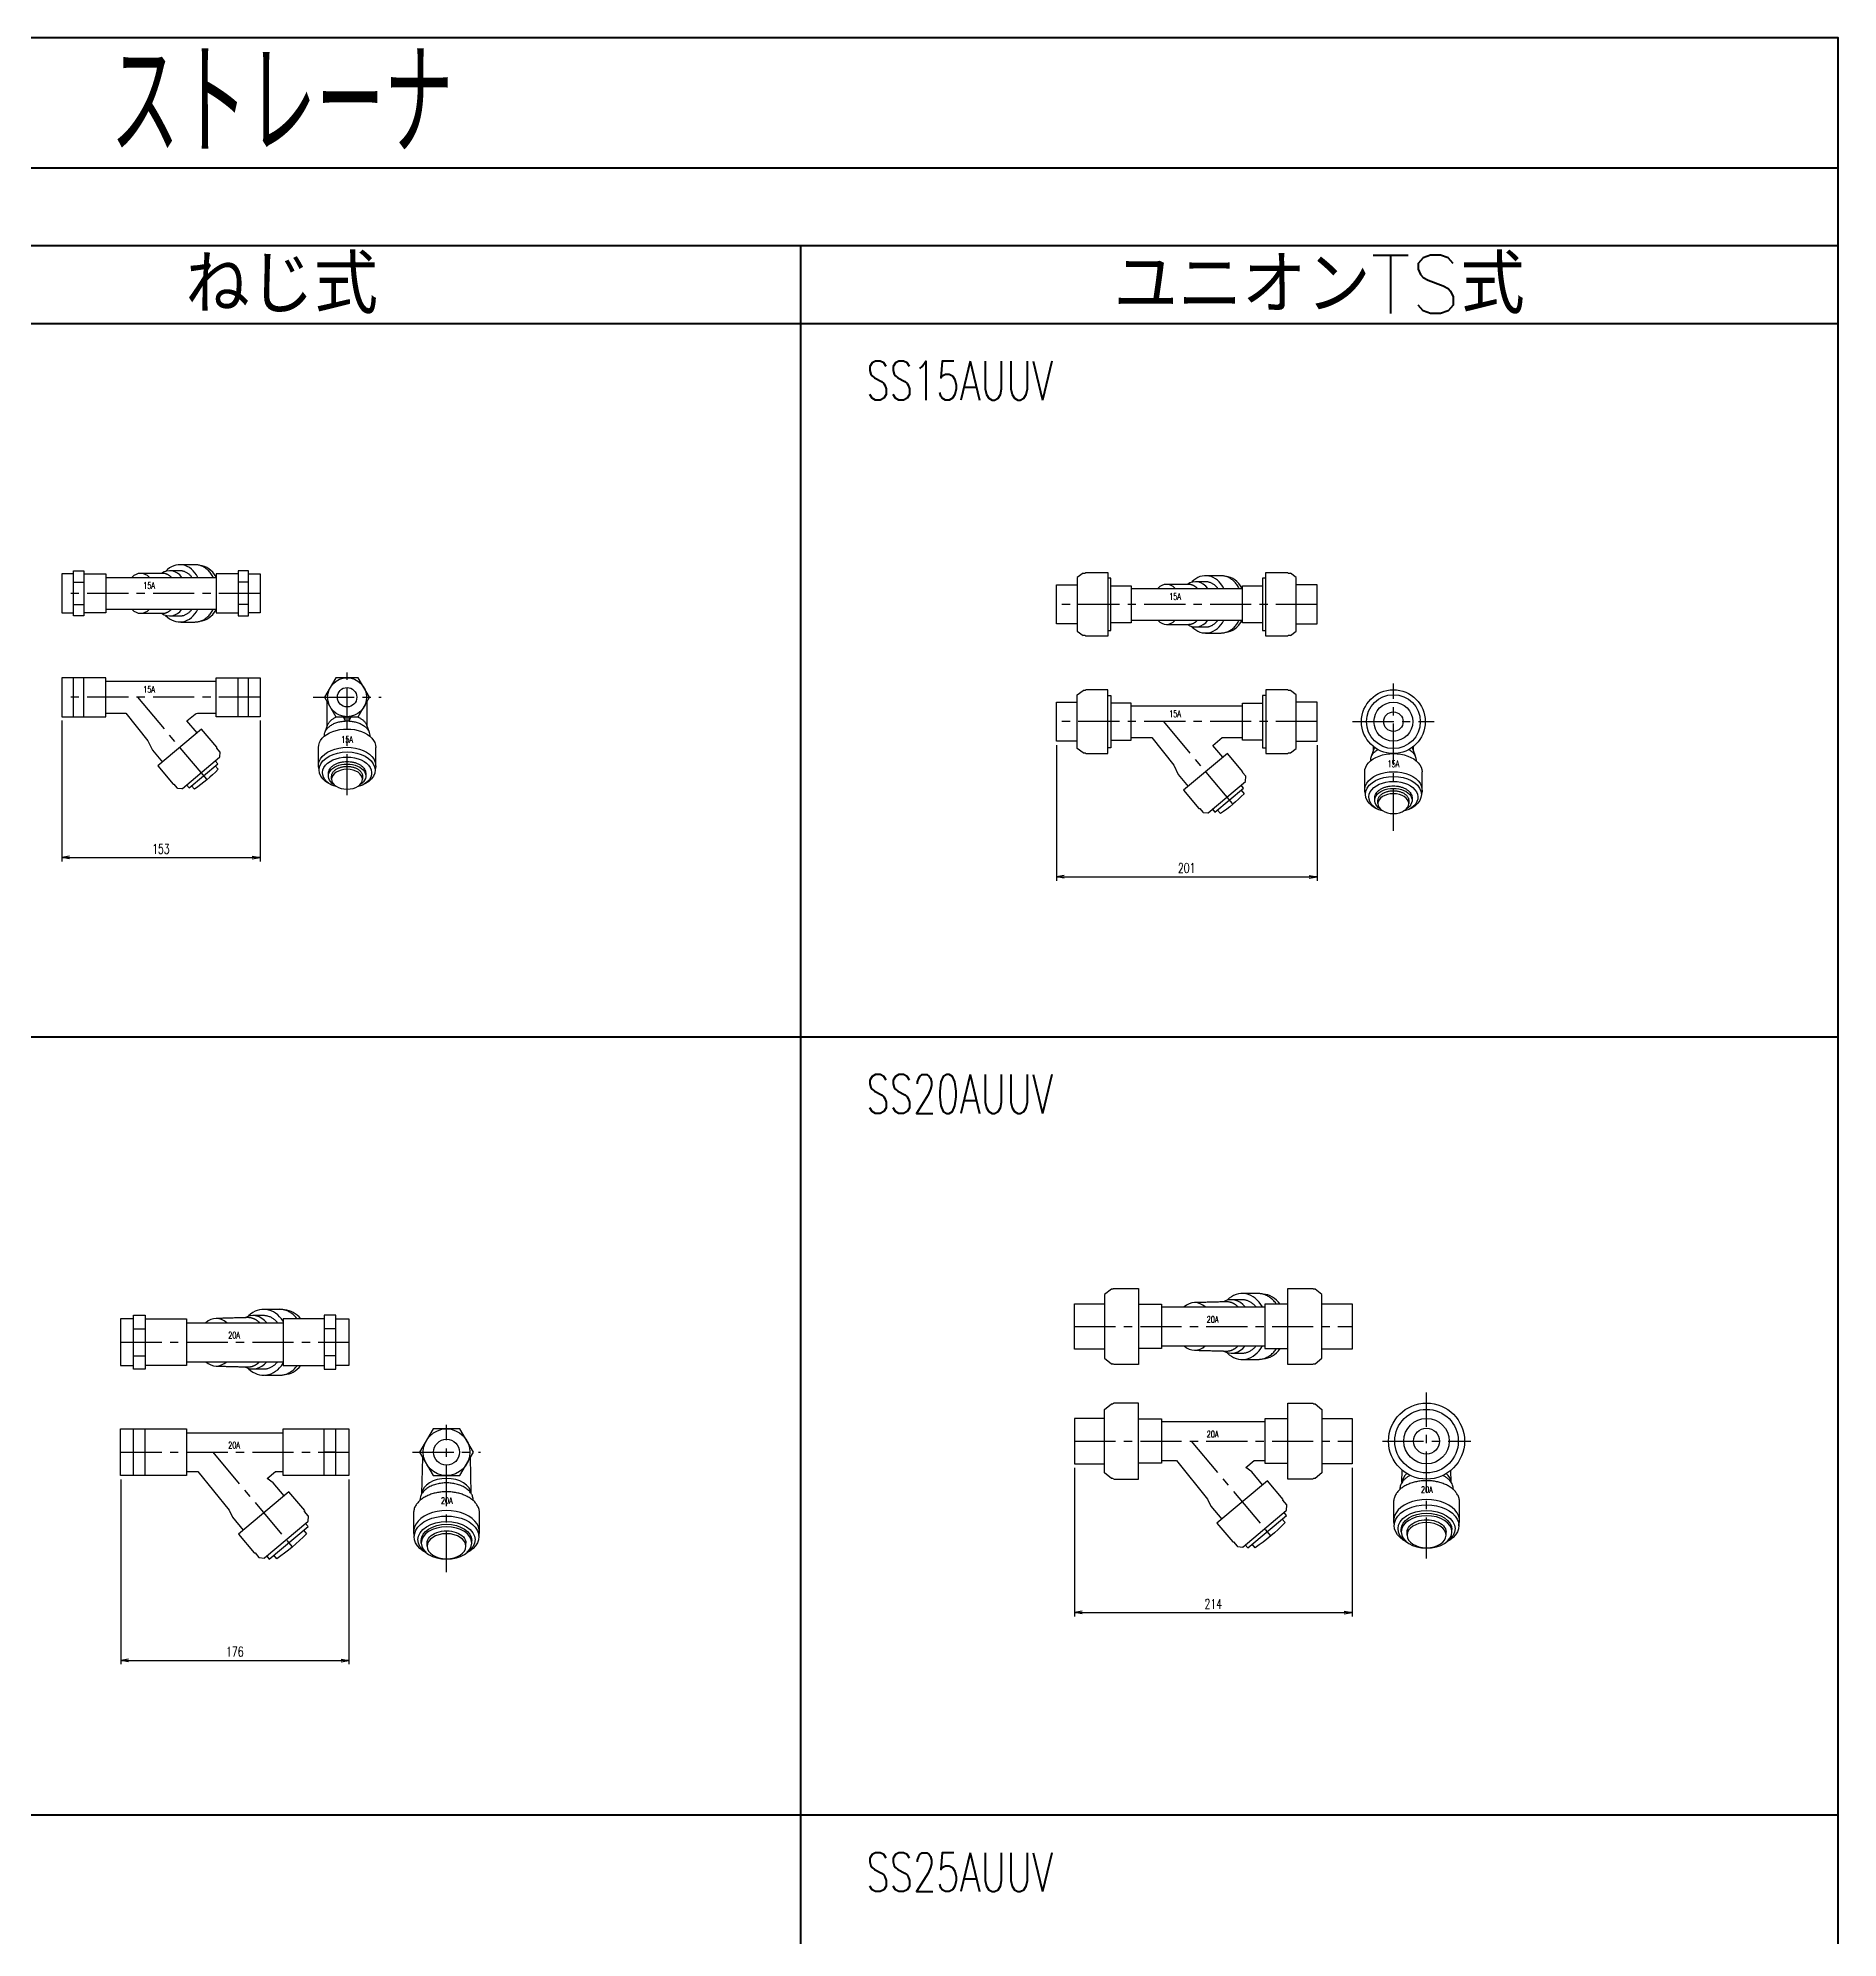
# Model space of a CAD drawing. Header units: millimetres. Extents: x 1711 to 90196, y -23291 to 8516.
# Drawn here: x 15413 to 16801, y -13098 to -11634 of the extents above; entities that cross this region are included whole.
import ezdxf

# ---------------------------------------------------------------- set-up
doc = ezdxf.new("R2010")
doc.units = ezdxf.units.MM
doc.header["$PDMODE"] = 35
doc.linetypes.add('CENTER', pattern=[50.8, 31.75, -6.35, 6.35, -6.35])
for name, color, linetype in [('CEN', 2, 'CENTER'), ('寸法', 2, 'Continuous'), ('配管-CVP', 4, 'Continuous')]:
    doc.layers.add(name, color=color, linetype=linetype)
doc.layers.add('line', color=153, linetype='Continuous', lineweight=50)
doc.styles.add('kpk', font='romans.shx', dxfattribs={"width": 0.7, "bigfont": 'extfont2.shx'})
doc.styles.get("Standard").update_dxf_attribs({"font": 'romans.shx', "bigfont": 'extfont.shx'})
doc.dimstyles.new('KPK-3', dxfattribs={"dimscale": 3, "dimtxt": 2.5, "dimasz": 2, "dimexe": 1, "dimexo": 1, "dimgap": 1, "dimtad": 3, "dimdec": 1, "dimdsep": 46, "dimtxsty": 'kpk', "dimblk": 'OPEN', "dimcen": 2.5, "dimclrd": 2, "dimclre": 2, "dimclrt": 4, "dimadec": 1, "dimazin": 2, "dimtfac": 1, "dimtdec": 1, "dimtmove": 0, "dimatfit": 2, "dimldrblk": 'OPEN', "dimfxl": 0, "dimlwd": -1, "dimlwe": -1, "dimarcsym": 0})

# ---------------------------------------------------------------- blocks, each defined once
blk = doc.blocks.new('_Open')
at = {"color": 0, "linetype": 'ByBlock', "lineweight": -2}
for p, q in [((-1, 0.17), (0, 0)), ((-1, -0.17), (0, 0)), ((0, 0), (-1, 0))]:
    blk.add_line(p, q, dxfattribs=at)
blk = doc.blocks.new('*D3046')
at = {"layer": 'Defpoints', "color": 0, "transparency": 16777216}
for p in [(16212.5, -12732.9), (16426.5, -12732.9), (16426.5, -12847.6)]:
    blk.add_point(p, dxfattribs=at)
at = {"layer": '寸法', "color": 2, "transparency": 16777216}
for p, q in [((16212.5, -12735.9), (16212.5, -12850.6)), ((16426.5, -12735.9), (16426.5, -12850.6)), ((16218.5, -12847.6), (16420.5, -12847.6))]:
    blk.add_line(p, q, dxfattribs=at)
at = {"layer": '寸法', "color": 2, "transparency": 16777216, "xscale": 6, "yscale": 6, "zscale": 6, "rotation": 180}
blk.add_blockref('_Open', (16212.5, -12847.6), dxfattribs=at)
at = {"layer": '寸法', "color": 2, "transparency": 16777216, "xscale": 6, "yscale": 6, "zscale": 6}
blk.add_blockref('_Open', (16426.5, -12847.6), dxfattribs=at)
at = {"layer": '寸法', "color": 4, "transparency": 16777216, "insert": (16319.5, -12840.9), "char_height": 7.5, "attachment_point": 5, "style": 'kpk', "bg_fill": 3, "box_fill_scale": 1.1, "bg_fill_color": 256, "bg_fill_true_color": 13158600, "bg_fill_transparency": 0}
blk.add_mtext('214', dxfattribs=at)
blk = doc.blocks.new('*D3047')
at = {"layer": 'Defpoints', "color": 0, "transparency": 16777216}
for p in [(16198.5, -12175.7), (16399.5, -12175.7), (16399.5, -12280.3)]:
    blk.add_point(p, dxfattribs=at)
at = {"layer": '寸法', "color": 2, "transparency": 16777216}
for p, q in [((16198.5, -12178.7), (16198.5, -12283.3)), ((16399.5, -12178.7), (16399.5, -12283.3)), ((16204.5, -12280.3), (16393.5, -12280.3))]:
    blk.add_line(p, q, dxfattribs=at)
at = {"layer": '寸法', "color": 2, "transparency": 16777216, "xscale": 6, "yscale": 6, "zscale": 6, "rotation": 180}
blk.add_blockref('_Open', (16198.5, -12280.3), dxfattribs=at)
at = {"layer": '寸法', "color": 2, "transparency": 16777216, "xscale": 6, "yscale": 6, "zscale": 6}
blk.add_blockref('_Open', (16399.5, -12280.3), dxfattribs=at)
at = {"layer": '寸法', "color": 4, "transparency": 16777216, "insert": (16299, -12273.5), "char_height": 7.5, "attachment_point": 5, "style": 'kpk', "bg_fill": 3, "box_fill_scale": 1.1, "bg_fill_color": 256, "bg_fill_true_color": 13158600, "bg_fill_transparency": 0}
blk.add_mtext('201', dxfattribs=at)
blk = doc.blocks.new('*D2988')
at = {"layer": 'Defpoints', "color": 0, "transparency": 16777216}
for p in [(15431.5, -12156.9), (15584.5, -12156.9), (15584.5, -12265.5)]:
    blk.add_point(p, dxfattribs=at)
at = {"layer": '寸法', "color": 2, "transparency": 16777216}
for p, q in [((15431.5, -12159.9), (15431.5, -12268.5)), ((15584.5, -12159.9), (15584.5, -12268.5)), ((15437.5, -12265.5), (15578.5, -12265.5))]:
    blk.add_line(p, q, dxfattribs=at)
at = {"layer": '寸法', "color": 2, "transparency": 16777216, "xscale": 6, "yscale": 6, "zscale": 6, "rotation": 180}
blk.add_blockref('_Open', (15431.5, -12265.5), dxfattribs=at)
at = {"layer": '寸法', "color": 2, "transparency": 16777216, "xscale": 6, "yscale": 6, "zscale": 6}
blk.add_blockref('_Open', (15584.5, -12265.5), dxfattribs=at)
at = {"layer": '寸法', "color": 4, "transparency": 16777216, "insert": (15508, -12258.8), "char_height": 7.5, "attachment_point": 5, "style": 'kpk', "bg_fill": 3, "box_fill_scale": 1.1, "bg_fill_color": 256, "bg_fill_true_color": 13158600, "bg_fill_transparency": 0}
blk.add_mtext('153', dxfattribs=at)
blk = doc.blocks.new('*D2989')
at = {"layer": 'Defpoints', "color": 0, "transparency": 16777216}
for p in [(15477, -12741.9), (15653, -12741.9), (15653, -12884.4)]:
    blk.add_point(p, dxfattribs=at)
at = {"layer": '寸法', "color": 2, "transparency": 16777216}
for p, q in [((15477, -12744.9), (15477, -12887.4)), ((15653, -12744.9), (15653, -12887.4)), ((15483, -12884.4), (15647, -12884.4))]:
    blk.add_line(p, q, dxfattribs=at)
at = {"layer": '寸法', "color": 2, "transparency": 16777216, "xscale": 6, "yscale": 6, "zscale": 6, "rotation": 180}
blk.add_blockref('_Open', (15477, -12884.4), dxfattribs=at)
at = {"layer": '寸法', "color": 2, "transparency": 16777216, "xscale": 6, "yscale": 6, "zscale": 6}
blk.add_blockref('_Open', (15653, -12884.4), dxfattribs=at)
at = {"layer": '寸法', "color": 4, "transparency": 16777216, "insert": (15565, -12877.7), "char_height": 7.5, "attachment_point": 5, "style": 'kpk', "bg_fill": 3, "box_fill_scale": 1.1, "bg_fill_color": 256, "bg_fill_true_color": 13158600, "bg_fill_transparency": 0}
blk.add_mtext('176', dxfattribs=at)
blk = doc.blocks.new('A$Cc6877018')
at = {"layer": 'line'}
for p, q in [((60, -100), (3260, -100)), ((60, -160), (3260, -160)), ((2460, -160), (2460, -7020)), ((0, -220), (3260, -220)), ((0, -770), (3260, -770)), ((0, -1370), (3260, -1370))]:
    blk.add_line(p, q, dxfattribs=at)
blk.add_lwpolyline([(60, -220), (0, 0), (0, -7020), (3260, -7020), (3260, 0), (0, 0)], dxfattribs=at)
for s, insert, char_height, attachment_point in [('{\\W0.6;ストレーナ}', (2060, -50), 80, 5), ('ねじ式', (2060, -190), 45, 5), ('ユニオンTS式', (2860, -190), 45, 5), ('{\\W0.7;SS15AUUV}', (2510.7, -264.1), 30, 4), ('{\\W0.7;SS20AUUV}', (2510.7, -814.1), 30, 4), ('{\\W0.7;SS25AUUV}', (2510.7, -1414.1), 30, 4)]:
    blk.add_mtext(s, dxfattribs=dict(at, insert=insert, char_height=char_height, attachment_point=attachment_point))

msp = doc.modelspace()

# ---------------------------------------------------------------- linework, layer by layer
at = {"layer": 'CEN'}
for p, q in [((15584.51, -12061.7714), (15431.51, -12061.7714)), ((16399.5478, -12070.2691), (16198.5478, -12070.2691)), ((15651.5867, -12217.4524), (15651.5867, -12122.8216)), ((15584.51, -12141.8791), (15431.51, -12141.8791)), ((15490.01, -12141.8791), (15543.4459, -12205.5615)), ((15625.3847, -12141.8791), (15677.7887, -12141.8791)), ((16458.379, -12244.7499), (16458.379, -12131.1928)), ((16399.5478, -12160.6838), (16198.5478, -12160.6838)), ((16281.0478, -12160.6838), (16334.4836, -12224.3662)), ((16426.9366, -12160.6838), (16489.8214, -12160.6838)), ((15476.9571, -12639.1802), (15652.9571, -12639.1802)), ((16212.4638, -12626.9677), (16426.4638, -12626.9677)), ((16483.952, -12805.8987), (16483.952, -12677.9734)), ((15728.2561, -12816.2929), (15728.2561, -12702.7359)), ((15476.9571, -12723.913), (15652.9571, -12723.913)), ((15547.9571, -12723.913), (15609.3109, -12797.0316)), ((15702.0541, -12723.913), (15754.4581, -12723.913)), ((16212.4638, -12715.3794), (16426.4638, -12715.3794)), ((16302.4638, -12715.3794), (16363.8176, -12788.4981)), ((16449.8894, -12715.3794), (16518.0147, -12715.3794))]:
    msp.add_line(p, q, dxfattribs=at)
at = {"layer": '配管-CVP', "color": 0, "linetype": 'ByBlock'}
for p, q in [((15440.51, -12053.1112), (15448.51, -12053.1112)), ((15465.51, -12049.4714), (15550.51, -12049.4714)), ((15575.51, -12053.1112), (15567.51, -12053.1112)), ((16256.1478, -12057.9691), (16341.9478, -12057.9691)), ((15440.51, -12070.4317), (15448.51, -12070.4317)), ((15465.51, -12074.0714), (15550.51, -12074.0714)), ((15575.51, -12070.4317), (15567.51, -12070.4317)), ((16256.1478, -12082.5691), (16341.9478, -12082.5691)), ((15440.51, -12156.8791), (15440.51, -12126.8791)), ((15448.51, -12156.8791), (15448.51, -12126.8791)), ((15567.51, -12156.8791), (15567.51, -12126.8791)), ((15575.51, -12156.8791), (15575.51, -12126.8791)), ((15465.51, -12129.5791), (15550.51, -12129.5791)), ((15575.51, -12141.8791), (15567.51, -12141.8791)), ((15636.1867, -12164.4098), (15636.1867, -12145.2055)), ((15650.0867, -12160.1792), (15650.0867, -12156.8791)), ((15653.0867, -12160.1792), (15654.7222, -12156.8791)), ((15666.9867, -12164.4098), (15666.9867, -12145.2055)), ((16256.1478, -12148.3838), (16341.9478, -12148.3838)), ((15629.4867, -12194.6824), (15629.4867, -12180.5884)), ((15673.6867, -12194.6824), (15673.6867, -12180.5884)), ((16442.979, -12183.2145), (16442.979, -12179.8671)), ((16473.779, -12183.2145), (16473.779, -12179.8671)), ((16436.279, -12213.4871), (16436.279, -12199.4894)), ((16480.479, -12213.4871), (16480.479, -12199.4894)), ((16242.433, -12597.8412), (16242.1347, -12598.1921)), ((16279.5638, -12611.9677), (16359.3638, -12611.9677)), ((16396.4946, -12597.8412), (16396.7929, -12598.1921)), ((15527.6571, -12624.1802), (15602.2571, -12624.1802)), ((15486.9571, -12628.7879), (15495.9571, -12628.7879)), ((15642.9571, -12628.7879), (15633.9571, -12628.7879)), ((15486.9571, -12649.5725), (15495.9571, -12649.5725)), ((15527.6571, -12654.1802), (15602.2571, -12654.1802)), ((15642.9571, -12649.5725), (15633.9571, -12649.5725)), ((16242.433, -12656.0942), (16242.1347, -12655.7433)), ((16279.5638, -12641.9677), (16359.3638, -12641.9677)), ((16396.4946, -12656.0942), (16396.7929, -12655.7433)), ((16242.433, -12686.2529), (16242.1347, -12686.6038)), ((16396.4946, -12686.2529), (16396.7929, -12686.6038)), ((15486.9571, -12741.913), (15486.9571, -12705.913)), ((15495.9571, -12741.913), (15495.9571, -12705.913)), ((15527.6571, -12708.913), (15602.2571, -12708.913)), ((15633.9571, -12741.913), (15633.9571, -12705.913)), ((15642.9571, -12741.913), (15642.9571, -12705.913)), ((16279.5638, -12700.3794), (16359.3638, -12700.3794)), ((15486.9571, -12723.913), (15495.9571, -12723.913)), ((15642.9571, -12723.913), (15633.9571, -12723.913)), ((15709.2891, -12755.647), (15709.8912, -12728.1039)), ((15747.2231, -12755.647), (15746.6211, -12728.1039)), ((16464.985, -12747.1135), (16465.1868, -12737.8818)), ((16502.919, -12747.1135), (16502.7173, -12737.8818)), ((16242.433, -12744.5059), (16242.1347, -12744.155)), ((16396.4946, -12744.5059), (16396.7929, -12744.155)), ((16464.452, -12785.3956), (16464.452, -12783.4805)), ((16468.952, -12787.8937), (16468.952, -12785.5871)), ((16498.952, -12787.8937), (16498.952, -12785.5871)), ((16503.452, -12785.3956), (16503.452, -12783.4805)), ((16508.852, -12780.6078), (16508.852, -12779.9956)), ((15708.7561, -12793.9291), (15708.7561, -12792.014)), ((15713.2561, -12796.4273), (15713.2561, -12794.1206)), ((15743.2561, -12796.4273), (15743.2561, -12794.1206)), ((15747.7561, -12793.9291), (15747.7561, -12792.014))]:
    msp.add_line(p, q, dxfattribs=at)
for points in [[(15440.51, -12046.7714), (15431.51, -12046.7714), (15431.51, -12076.7714), (15440.51, -12076.7714)], [(15448.51, -12046.7714), (15465.51, -12046.7714), (15465.51, -12076.7714), (15448.51, -12076.7714)], [(15567.51, -12046.7714), (15550.51, -12046.7714), (15550.51, -12076.7714), (15567.51, -12076.7714)], [(15575.51, -12046.7714), (15584.51, -12046.7714), (15584.51, -12076.7714), (15575.51, -12076.7714)], [(16219.1727, -12046.1691), (16214.5727, -12049.5191), (16214.5727, -12091.0191), (16219.1727, -12094.3691)], [(16219.0727, -12046.1691), (16220.8227, -12046.1691), (16221.1227, -12045.6691), (16238.1727, -12045.6691), (16238.1727, -12094.8691), (16221.1227, -12094.8691), (16220.8227, -12094.3691), (16219.0727, -12094.3691)], [(16238.1727, -12090.5191), (16240.5478, -12090.5191), (16240.5478, -12050.0191), (16238.1727, -12050.0191)], [(16359.9229, -12050.0191), (16357.5478, -12050.0191), (16357.5478, -12090.5191), (16359.9229, -12090.5191)], [(16379.0229, -12094.3691), (16377.2729, -12094.3691), (16376.9729, -12094.8691), (16359.9229, -12094.8691), (16359.9229, -12045.6691), (16376.9729, -12045.6691), (16377.2729, -12046.1691), (16379.0229, -12046.1691)], [(16378.9229, -12094.3691), (16383.5229, -12091.0191), (16383.5229, -12049.5191), (16378.9229, -12046.1691)], [(16383.9478, -12085.2691), (16399.5478, -12085.2691), (16399.5478, -12055.2691), (16383.9478, -12055.2691)], [(16240.5478, -12055.9941), (16256.1478, -12055.9941), (16256.1478, -12084.5441), (16240.5478, -12084.5441)], [(16357.5478, -12084.5441), (16341.9478, -12084.5441), (16341.9478, -12055.9941), (16357.5478, -12055.9941)], [(15648.4511, -12156.8791), (15650.0867, -12160.1792), (15653.0867, -12160.1792), (15653.0867, -12156.8791)], [(16242.1554, -12598.1677), (16240.9306, -12598.1677), (16235.7306, -12602.4677), (16235.7306, -12651.4677), (16240.9306, -12655.7677), (16242.1554, -12655.7677)], [(16242.4711, -12597.824), (16243.0415, -12597.6677), (16261.9306, -12597.6677), (16261.9306, -12656.2677), (16243.0415, -12656.2677), (16242.4711, -12656.1114)], [(16261.9306, -12609.8427), (16279.5638, -12609.8427), (16279.5638, -12644.0927), (16261.9306, -12644.0927)], [(16376.997, -12609.8427), (16359.3638, -12609.8427), (16359.3638, -12644.0927), (16376.997, -12644.0927)], [(16396.4565, -12656.1114), (16395.8861, -12656.2677), (16376.997, -12656.2677), (16376.997, -12597.6677), (16395.8861, -12597.6677), (16396.4565, -12597.824)], [(16396.7722, -12655.7677), (16397.997, -12655.7677), (16403.197, -12651.4677), (16403.197, -12602.4677), (16397.997, -12598.1677), (16396.7722, -12598.1677)], [(15486.9571, -12621.1802), (15476.9571, -12621.1802), (15476.9571, -12657.1802), (15486.9571, -12657.1802)], [(15495.9571, -12621.1802), (15527.6571, -12621.1802), (15527.6571, -12657.1802), (15495.9571, -12657.1802)], [(15633.9571, -12621.1802), (15602.2571, -12621.1802), (15602.2571, -12657.1802), (15633.9571, -12657.1802)], [(15642.9571, -12621.1802), (15652.9571, -12621.1802), (15652.9571, -12657.1802), (15642.9571, -12657.1802)]]:
    msp.add_lwpolyline(points, dxfattribs=at)
for points in [[(15448.51, -12079.0919), (15440.51, -12079.0919), (15440.51, -12044.4509), (15448.51, -12044.4509)], [(15567.51, -12079.0919), (15575.51, -12079.0919), (15575.51, -12044.4509), (15567.51, -12044.4509)], [(15642.9264, -12126.8791), (15634.2662, -12141.8791), (15642.9264, -12156.8791), (15660.2469, -12156.8791), (15668.9072, -12141.8791), (15660.2469, -12126.8791)], [(15486.9571, -12618.3956), (15495.9571, -12618.3956), (15495.9571, -12659.9648), (15486.9571, -12659.9648)], [(15633.9571, -12659.9648), (15642.9571, -12659.9648), (15642.9571, -12618.3956), (15633.9571, -12618.3956)], [(15749.0407, -12723.913), (15738.6484, -12705.913), (15717.8638, -12705.913), (15707.4715, -12723.913), (15717.8638, -12741.913), (15738.6484, -12741.913)]]:
    msp.add_lwpolyline(points, close=True, dxfattribs=at)
for points in [[(16214.5727, -12085.3638, 0.110155185), (16214.1478, -12085.2691), (16198.5478, -12085.2691), (16198.5478, -12055.2691), (16214.1478, -12055.2691, 0.110155185), (16214.5727, -12055.1743)], [(16235.3638, -12644.5177), (16212.4638, -12644.5177), (16212.4638, -12609.4177), (16235.3638, -12609.4177, 0.094168614), (16235.7306, -12609.348)], [(16403.197, -12609.348, 0.094168614), (16403.5638, -12609.4177), (16426.4638, -12609.4177), (16426.4638, -12644.5177), (16403.5638, -12644.5177)]]:
    msp.add_lwpolyline(points, format="xyb", dxfattribs=at)
for centre, radius in [((15651.5867, -12141.8791), 15), ((15651.5867, -12141.8791), 7.5), ((16458.379, -12160.6838), 24.6), ((16458.379, -12160.6838), 20.75), ((16458.379, -12160.6838), 15), ((16458.379, -12160.6838), 7.5), ((16483.952, -12715.3794), 29.3), ((16483.952, -12715.3794), 24.5), ((16483.952, -12715.3794), 17.55), ((15728.2561, -12723.913), 18), ((15728.2561, -12723.913), 10), ((16483.952, -12715.3794), 10)]:
    msp.add_circle(centre, radius, dxfattribs=at)
for centre, major_axis, ratio, start_param, end_param in [((15522.491, -12061.7714), (0, 22.1), 0.766044443, 5.302629767, 6.979025941), ((15537.0823, -12061.7714), (0, 21.6), 0.766044443, 5.336450067, 6.226583897), ((15492.386, -12061.7714), (0, 15.4), 0.732729505, 5.637522809, 6.928847805), ((15514.7776, -12061.7714), (0, -17.45), 0.766044443, 2.353037681, 3.631192428), ((16283.4237, -12070.2691), (0, 15.4), 0.732729505, 5.637522809, 6.928847805), ((16305.8153, -12070.2691), (0, -17.45), 0.766044443, 2.353037681, 3.631192428), ((16313.5287, -12070.2691), (0, 22.1), 0.766044443, 5.302629767, 6.956516568), ((16328.12, -12070.2691), (0, 21.6), 0.766044443, 5.318218843, 6.226583897), ((15492.386, -12061.7714), (0, 15.4), 0.732729505, 2.495930155, 3.787255152), ((15514.7776, -12061.7714), (0, -17.45), 0.766044443, -0.48959904, 0.788554973), ((15522.491, -12061.7714), (0, 22.1), 0.766044443, 2.44575202, 4.122148194), ((15537.0823, -12061.7714), (0, 21.6), 0.766044443, 3.198194064, 4.088327894), ((16283.4237, -12070.2691), (0, 15.4), 0.732729505, 2.495930155, 3.787255152), ((16305.8153, -12070.2691), (0, -17.45), 0.766044443, -0.48959904, 0.788554973), ((16313.5287, -12070.2691), (0, 22.1), 0.766044443, 2.468261393, 4.122148194), ((16328.12, -12070.2691), (0, 21.6), 0.766044443, 3.198194064, 4.106559117), ((15587.2633, -12639.1802), (0, 25.4), 0.766044443, 5.403416003, 6.924299387), ((16305.1575, -12626.9677), (0, -18.3417), 0.766044443, 2.528389088, 3.754796219), ((16333.4138, -12626.9677), (0, -20.55), 0.766044443, 8.67219679, 9.823277792), ((16341.77, -12626.9677), (0, 25.4), 0.766044443, 5.344130651, 6.924299387), ((16357.1969, -12626.9677), (0, 24.9), 0.766044443, 5.47077545, 6.247347588), ((15550.6508, -12639.1802), (0, -18.3417), 0.766044443, 2.528389088, 3.754796219), ((15578.907, -12639.1802), (0, -20.55), 0.766044443, 8.67219679, 9.823277792), ((15602.6902, -12639.1802), (0, 24.9), 0.766044443, 5.520367035, 6.247347588), ((15550.6508, -12639.1802), (0, -18.3417), 0.766044443, 5.669981742, 6.896388873), ((15578.907, -12639.1802), (0, -20.55), 0.766044443, 5.884685476, 7.035766478), ((15587.2633, -12639.1802), (0, 25.4), 0.766044443, 2.500478574, 4.021361958), ((16305.1575, -12626.9677), (0, -18.3417), 0.766044443, 5.669981742, 6.896388873), ((16333.4138, -12626.9677), (0, -20.55), 0.766044443, 5.884685476, 7.035766478), ((16341.77, -12626.9677), (0, 25.4), 0.766044443, 2.500478574, 4.08064731), ((16357.1969, -12626.9677), (0, 24.9), 0.766044443, 3.177430373, 3.954002511), ((15602.6902, -12639.1802), (0, 24.9), 0.766044443, 3.177430373, 3.904410926), ((16483.952, -12747.8328), (-19, 0), 0.64278761, 5.635087195, 6.230572753), ((16483.952, -12747.8328), (-19, 0), 0.64278761, 3.194205208, 3.789690766), ((15728.2561, -12756.3664), (-19, 0), 0.64278761, 3.194205208, 6.230572753), ((15728.2561, -12785.3056), (-25.4, 0), 0.64278761, 2.939793616, 6.484984344), ((16483.952, -12776.772), (-25.4, 0), 0.64278761, 2.939793616, 6.484984344)]:
    msp.add_ellipse(centre, major_axis=major_axis, ratio=ratio, start_param=start_param, end_param=end_param, dxfattribs=at)
at = {"layer": '配管-CVP', "color": 0, "linetype": 'ByBlock', "extrusion": (0, 0, -1)}
for centre, major_axis, start_param, end_param in [((15651.5867, -12180.5884), (-22.1, 0), 0, 3.141592654), ((15651.5867, -12194.6824), (22.1, 0), 2.927548561, 6.497229399), ((15651.5867, -12197.9776), (-21.6, 0), -1.208923538, 4.350516191), ((16458.379, -12199.4894), (-22.1, 0), 0, 3.141592654), ((15651.5867, -12200.1226), (18.9, 0), 2.249083054, 7.175694907), ((15651.5867, -12202.6122), (-14.4, 0), -0.809464312, 3.951056966), ((15651.5867, -12205.1018), (11.9, 0), 3.141592654, 9.424777961), ((16458.379, -12213.4871), (22.1, 0), 2.927548561, 6.497229399), ((16458.379, -12216.7823), (-21.6, 0), -1.208923538, 4.350516191), ((16458.379, -12218.9273), (18.9, 0), 2.249083054, 7.175694907), ((16458.379, -12221.4169), (-14.4, 0), -0.809464312, 3.951056966), ((16458.379, -12223.9066), (11.9, 0), 3.141592654, 9.424777961), ((15728.2561, -12789.1413), (24.9, 0), 2.221038797, 7.203739164), ((16483.952, -12780.6078), (24.9, 0), 2.221038797, 7.203739164), ((16483.952, -12782.9059), (22, 0), 2.370645952, 7.054132009), ((16483.952, -12783.4805), (19.5, 0), 3.141592654, 6.283185307), ((15728.2561, -12791.4395), (22, 0), 2.370645952, 7.054132009), ((15728.2561, -12792.014), (19.5, 0), 3.141592654, 6.283185307), ((15728.2561, -12794.1206), (-15, 0), 0, 3.141592654), ((16483.952, -12785.5871), (-15, 0), 0, 3.141592654)]:
    msp.add_ellipse(centre, major_axis=major_axis, ratio=0.64278761, start_param=start_param, end_param=end_param, dxfattribs=at)
for centre, major_axis in [((16483.952, -12785.3956), (19.5, 0)), ((15728.2561, -12793.9291), (19.5, 0)), ((15728.2561, -12796.4273), (15, 0)), ((16483.952, -12787.8937), (15, 0))]:
    msp.add_ellipse(centre, major_axis=major_axis, ratio=0.64278761, dxfattribs=at)
at = {"layer": '配管-CVP', "color": 0, "linetype": 'ByBlock'}
for points, weights, knots in [([(15548.3824, -12049.4714), (15543.3533, -12039.6714), (15534.3172, -12039.6714), (15528.8862, -12039.6714), (15523.4552, -12039.6714)], [1, 0.88220209872, 1, 1, 1], [0, 0, 0, 0.98055554, 0.98055554, 1.98055554, 1.98055554, 1.98055554]), ([(15516.1366, -12049.4714), (15513.1216, -12046.3714), (15509.3467, -12046.3714), (15500.8885, -12046.3715), (15492.4304, -12046.3715)], [1, 0.948340178973, 1, 1, 1], [0, 0, 0, 0.645667664, 0.645667664, 1.645667664, 1.645667664, 1.645667664]), ([(15531.973, -12049.4714), (15528.0527, -12044.3214), (15522.491, -12044.3214), (15518.6343, -12044.3214), (15514.7776, -12044.3214)], [1, 0.923274352555, 1, 1, 1], [0, 0, 0, 0.788554973, 0.788554973, 1.788554973, 1.788554973, 1.788554973]), ([(16307.1744, -12057.9691), (16304.1593, -12054.8691), (16300.3844, -12054.8691), (16291.9263, -12054.8691), (16283.4681, -12054.8692)], [1, 0.948340178973, 1, 1, 1], [0, 0, 0, 0.645667664, 0.645667664, 1.645667664, 1.645667664, 1.645667664]), ([(16323.0108, -12057.9691), (16319.0905, -12052.8191), (16313.5287, -12052.8191), (16309.672, -12052.8191), (16305.8153, -12052.8191)], [1, 0.923274352555, 1, 1, 1], [0, 0, 0, 0.788554973, 0.788554973, 1.788554973, 1.788554973, 1.788554973]), ([(16339.4202, -12057.9691), (16334.391, -12048.1691), (16325.355, -12048.1691), (16319.4419, -12048.1691), (16313.5287, -12048.1691)], [1, 0.88220209872, 1, 1, 1], [0, 0, 0, 0.98055554, 0.98055554, 1.98055554, 1.98055554, 1.98055554]), ([(15492.3862, -12077.1714), (15500.8665, -12077.1714), (15509.3467, -12077.1714), (15513.1216, -12077.1714), (15516.1366, -12074.0714)], [1, 1, 1, 0.948340998448, 1], [0, 0, 0, 1, 1, 1.645662498, 1.645662498, 1.645662498]), ([(15514.7776, -12079.2214), (15518.6343, -12079.2214), (15522.491, -12079.2214), (15528.0527, -12079.2214), (15531.973, -12074.0714)], [1, 1, 1, 0.923274352555, 1], [0, 0, 0, 1, 1, 1.788554973, 1.788554973, 1.788554973]), ([(15523.4552, -12083.8714), (15528.8862, -12083.8714), (15534.3172, -12083.8714), (15543.3533, -12083.8714), (15548.3824, -12074.0714)], [1, 1, 1, 0.88220209872, 1], [0, 0, 0, 1, 1, 1.98055554, 1.98055554, 1.98055554]), ([(16283.4239, -12085.6691), (16291.9042, -12085.6691), (16300.3845, -12085.6691), (16304.1594, -12085.6691), (16307.1744, -12082.5691)], [1, 1, 1, 0.948340998448, 1], [0, 0, 0, 1, 1, 1.645662498, 1.645662498, 1.645662498]), ([(16305.8153, -12087.7191), (16309.672, -12087.7191), (16313.5287, -12087.7191), (16319.0905, -12087.7191), (16323.0108, -12082.5691)], [1, 1, 1, 0.923274352555, 1], [0, 0, 0, 1, 1, 1.788554973, 1.788554973, 1.788554973]), ([(16313.5287, -12092.3691), (16319.4419, -12092.3691), (16325.355, -12092.3691), (16334.391, -12092.3691), (16339.4202, -12082.5691)], [1, 1, 1, 0.88220209872, 1], [0, 0, 0, 1, 1, 1.98055554, 1.98055554, 1.98055554]), ([(15634.5838, -12168.8729), (15635.5649, -12166.1411), (15636.546, -12163.4093), (15638.0384, -12159.0463), (15644.1156, -12156.8791)], [1, 1, 1, 0.911482929906, 1], [0, 0, 0, 1, 1, 1.847842811, 1.847842811, 1.847842811]), ([(15659.0577, -12156.8791), (15665.1349, -12159.0463), (15666.6274, -12163.4093), (15667.6084, -12166.1411), (15668.5895, -12168.8729)], [1, 0.911482929906, 1, 1, 1], [0, 0, 0, 0.847842811, 0.847842811, 1.847842811, 1.847842811, 1.847842811]), ([(15634.1367, -12171.8714), (15634.1367, -12171.6337), (15634.1367, -12171.3959), (15634.1367, -12160.1792), (15651.5867, -12160.1792), (15669.0367, -12160.1792), (15669.0367, -12171.3959), (15669.0367, -12171.6337), (15669.0367, -12171.8714)], [1, 1, 1, 0.707106781187, 1, 0.707106781187, 1, 1, 1], [0, 0, 0, 1, 1, 2.570796327, 2.570796327, 4.141592654, 4.141592654, 5.141592654, 5.141592654, 5.141592654]), ([(16440.929, -12190.7724), (16440.929, -12190.4865), (16440.929, -12190.2006), (16440.929, -12185.4207), (16446.2927, -12182.11)], [1, 1, 1, 0.919951408941, 1], [0, 0, 0, 1, 1, 1.805679612, 1.805679612, 1.805679612]), ([(16441.3761, -12187.6777), (16442.3572, -12184.9458), (16443.3383, -12182.214), (16443.6054, -12181.4331), (16444.0641, -12180.6899)], [1, 1, 1, 0.996753778278, 1], [0, 0, 0, 1, 1, 1.161195026, 1.161195026, 1.161195026]), ([(16470.4652, -12182.11), (16475.829, -12185.4207), (16475.829, -12190.2006), (16475.829, -12190.4865), (16475.829, -12190.7724)], [1, 0.919951408941, 1, 1, 1], [0, 0, 0, 0.805679612, 0.805679612, 1.805679612, 1.805679612, 1.805679612]), ([(16472.6939, -12180.6899), (16473.1525, -12181.4331), (16473.4197, -12182.214), (16474.4007, -12184.9458), (16475.3818, -12187.6777)], [1, 0.996753778278, 1, 1, 1], [0, 0, 0, 0.161195026, 0.161195026, 1.161195026, 1.161195026, 1.161195026]), ([(15637.1867, -12202.6122), (15637.1867, -12201.6546), (15637.1867, -12200.6971), (15637.1867, -12191.4409), (15651.5867, -12191.4409), (15665.9867, -12191.4409), (15665.9867, -12200.6971), (15665.9867, -12201.6546), (15665.9867, -12202.6122)], [1, 1, 1, 0.707106781187, 1, 0.707106781187, 1, 1, 1], [0, 0, 0, 1, 1, 2.570796327, 2.570796327, 4.141592654, 4.141592654, 5.141592654, 5.141592654, 5.141592654]), ([(15639.6867, -12205.1018), (15639.6867, -12203.9528), (15639.6867, -12202.8037), (15639.6867, -12198.3875), (15645.6367, -12196.1793), (15651.5867, -12193.9712), (15657.5367, -12196.1793), (15663.4867, -12198.3875), (15663.4867, -12202.8037), (15663.4867, -12203.9528), (15663.4867, -12205.1018)], [1, 1, 1, 0.866025403784, 1, 0.866025403784, 1, 0.866025403784, 1, 1, 1], [0, 0, 0, 1, 1, 2.047197551, 2.047197551, 3.094395102, 3.094395102, 4.141592654, 4.141592654, 5.141592654, 5.141592654, 5.141592654]), ([(16443.979, -12221.4169), (16443.979, -12220.4594), (16443.979, -12219.5018), (16443.979, -12210.2457), (16458.379, -12210.2457), (16472.779, -12210.2457), (16472.779, -12219.5018), (16472.779, -12220.4594), (16472.779, -12221.4169)], [1, 1, 1, 0.707106781187, 1, 0.707106781187, 1, 1, 1], [0, 0, 0, 1, 1, 2.570796327, 2.570796327, 4.141592654, 4.141592654, 5.141592654, 5.141592654, 5.141592654]), ([(16446.479, -12223.9066), (16446.479, -12222.7575), (16446.479, -12221.6084), (16446.479, -12217.1922), (16452.429, -12214.984), (16458.379, -12212.7759), (16464.329, -12214.984), (16470.279, -12217.1922), (16470.279, -12221.6084), (16470.279, -12222.7575), (16470.279, -12223.9066)], [1, 1, 1, 0.866025403784, 1, 0.866025403784, 1, 0.866025403784, 1, 1, 1], [0, 0, 0, 1, 1, 2.047197551, 2.047197551, 3.094395102, 3.094395102, 4.141592654, 4.141592654, 5.141592654, 5.141592654, 5.141592654]), ([(16338.629, -12611.9677), (16334.5551, -12607.833), (16329.3958, -12607.9717), (16317.2067, -12608.2993), (16305.0175, -12608.6269)], [1, 0.942515923198, 1, 1, 1], [0, 0, 0, 0.681430348, 0.681430348, 1.681430348, 1.681430348, 1.681430348]), ([(16352.5302, -12611.9677), (16347.99, -12606.4177), (16341.77, -12606.4177), (16337.5919, -12606.4177), (16333.4138, -12606.4177)], [1, 0.93003414112, 1, 1, 1], [0, 0, 0, 0.752581171, 0.752581171, 1.752581171, 1.752581171, 1.752581171]), ([(16368.3484, -12609.8427), (16362.5615, -12601.5677), (16353.9783, -12601.5677), (16347.8742, -12601.5677), (16341.77, -12601.5677)], [1, 0.914935133883, 1, 1, 1], [0, 0, 0, 0.830898308, 0.830898308, 1.830898308, 1.830898308, 1.830898308]), ([(15584.1223, -12624.1802), (15580.0483, -12620.0456), (15574.8891, -12620.1842), (15562.6999, -12620.5118), (15550.5108, -12620.8394)], [1, 0.942515923198, 1, 1, 1], [0, 0, 0, 0.681430348, 0.681430348, 1.681430348, 1.681430348, 1.681430348]), ([(15598.0235, -12624.1802), (15593.4833, -12618.6302), (15587.2633, -12618.6302), (15583.0852, -12618.6302), (15578.907, -12618.6302)], [1, 0.93003414112, 1, 1, 1], [0, 0, 0, 0.752581171, 0.752581171, 1.752581171, 1.752581171, 1.752581171]), ([(15613.1998, -12621.1802), (15607.5061, -12613.7802), (15599.4716, -12613.7802), (15593.9299, -12613.7802), (15588.3882, -12613.7802)], [1, 0.924300118285, 1, 1, 1], [0, 0, 0, 0.783197152, 0.783197152, 1.783197152, 1.783197152, 1.783197152]), ([(15550.5108, -12657.521), (15562.6999, -12657.8486), (15574.8891, -12658.1762), (15580.0483, -12658.3148), (15584.1223, -12654.1802)], [1, 1, 1, 0.942515923198, 1], [0, 0, 0, 1, 1, 1.681430348, 1.681430348, 1.681430348]), ([(15578.907, -12659.7302), (15583.0852, -12659.7302), (15587.2633, -12659.7302), (15593.4833, -12659.7302), (15598.0235, -12654.1802)], [1, 1, 1, 0.93003414112, 1], [0, 0, 0, 1, 1, 1.752581171, 1.752581171, 1.752581171]), ([(16305.0175, -12645.3085), (16317.2067, -12645.6361), (16329.3958, -12645.9636), (16334.5551, -12646.1023), (16338.629, -12641.9677)], [1, 1, 1, 0.942515923198, 1], [0, 0, 0, 1, 1, 1.681430348, 1.681430348, 1.681430348]), ([(16333.4138, -12647.5177), (16337.5919, -12647.5177), (16341.77, -12647.5177), (16347.99, -12647.5177), (16352.5302, -12641.9677)], [1, 1, 1, 0.93003414112, 1], [0, 0, 0, 1, 1, 1.752581171, 1.752581171, 1.752581171]), ([(16342.8949, -12652.3677), (16348.4366, -12652.3677), (16353.9783, -12652.3677), (16362.5615, -12652.3677), (16368.3484, -12644.0927)], [1, 1, 1, 0.914935133882, 1], [0, 0, 0, 1, 1, 1.830898308, 1.830898308, 1.830898308]), ([(15588.3882, -12664.5802), (15593.9299, -12664.5802), (15599.4716, -12664.5802), (15607.5061, -12664.5802), (15613.1998, -12657.1802)], [1, 1, 1, 0.924300118285, 1], [0, 0, 0, 1, 1, 1.783197152, 1.783197152, 1.783197152]), ([(16471.3493, -12741.8305), (16463.402, -12745.7968), (16463.402, -12752.2642), (16463.402, -12752.4455), (16463.402, -12752.6269)], [1, 0.898129663663, 1, 1, 1], [0, 0, 0, 0.910597659, 0.910597659, 1.910597659, 1.910597659, 1.910597659]), ([(16504.502, -12752.6269), (16504.502, -12752.4455), (16504.502, -12752.2642), (16504.502, -12745.7968), (16496.5548, -12741.8305)], [1, 1, 1, 0.898129663663, 1], [0, 0, 0, 1, 1, 1.910597659, 1.910597659, 1.910597659]), ([(15753.6561, -12785.3056), (15753.6561, -12778.0309), (15753.6561, -12770.7563), (15753.6561, -12754.4295), (15728.2561, -12754.4295), (15702.8561, -12754.4295), (15702.8561, -12770.7563), (15702.8561, -12778.0309), (15702.8561, -12785.3056)], [1, 1, 1, 0.707106781187, 1, 0.707106781187, 1, 1, 1], [0, 0, 0, 1, 1, 2.570796327, 2.570796327, 4.141592654, 4.141592654, 5.141592654, 5.141592654, 5.141592654]), ([(15748.8061, -12761.1605), (15748.8061, -12760.9791), (15748.8061, -12760.7977), (15748.8061, -12747.5884), (15728.2561, -12747.5884), (15707.7061, -12747.5884), (15707.7061, -12760.7977), (15707.7061, -12760.9791), (15707.7061, -12761.1605)], [1, 1, 1, 0.707106781187, 1, 0.707106781187, 1, 1, 1], [0, 0, 0, 1, 1, 2.570796327, 2.570796327, 4.141592654, 4.141592654, 5.141592654, 5.141592654, 5.141592654]), ([(16509.352, -12776.772), (16509.352, -12769.4974), (16509.352, -12762.2227), (16509.352, -12745.8959), (16483.952, -12745.8959), (16458.552, -12745.8959), (16458.552, -12762.2227), (16458.552, -12769.4974), (16458.552, -12776.772)], [1, 1, 1, 0.707106781187, 1, 0.707106781187, 1, 1, 1], [0, 0, 0, 1, 1, 2.570796327, 2.570796327, 4.141592654, 4.141592654, 5.141592654, 5.141592654, 5.141592654])]:
    msp.add_rational_spline(points, weights, degree=2, knots=knots, dxfattribs=at)

# ---------------------------------------------------------------- texts
at = {"layer": 'Defpoints', "color": 6, "linetype": 'ByBlock', "style": 'kpk', "width": 0.6}
for s, p in [('15A', (15494.448, -12058.2069)), ('15A', (16285.4857, -12066.7046)), ('15A', (15494.448, -12138.3146)), ('15A', (16285.4857, -12157.1193)), ('15A', (15647.0867, -12176.9319)), ('15A', (16453.879, -12195.7366)), ('20A', (16314.4257, -12624.0411)), ('20A', (15559.919, -12636.2536)), ('20A', (16314.4257, -12712.4528)), ('20A', (15559.919, -12720.9864)), ('20A', (16479.6663, -12755.2718)), ('20A', (15723.9704, -12763.8053))]:
    msp.add_text(s, height=5, dxfattribs=at).set_placement(p)

# ---------------------------------------------------------------- next in the draw order: dimensions: what is measured, and where the dimension line sits
at = {"layer": '寸法'}
for base, p1, p2, picture, middle in [((15584.51, -12265.5009), (15431.51, -12156.8791), (15584.51, -12156.8791), '*D2988', (15508.01, -12258.7509)), ((16399.5478, -12280.2802), (16198.5478, -12175.6838), (16399.5478, -12175.6838), '*D3047', (16299.0478, -12273.5302)), ((15652.9571, -12884.4104), (15476.9571, -12741.913), (15652.9571, -12741.913), '*D2989', (15564.9571, -12877.6604)), ((16426.4638, -12847.6495), (16212.4638, -12732.9294), (16426.4638, -12732.9294), '*D3046', (16319.4638, -12840.8995))]:
    dim = msp.add_linear_dim(base=base, p1=p1, p2=p2, dimstyle='KPK-3', dxfattribs=at)
    dim.commit()
    dim.dimension.update_dxf_attribs({"geometry": picture, "text_midpoint": middle})

# ---------------------------------------------------------------- next in the draw order: linework, layer by layer
at = {"layer": '配管-CVP', "color": 0, "linetype": 'ByBlock'}
for points in [[(15431.51, -12156.8791), (15465.51, -12156.8791), (15465.51, -12126.8791), (15431.51, -12126.8791)], [(15550.51, -12126.8791), (15584.51, -12126.8791), (15584.51, -12156.8791), (15550.51, -12156.8791)], [(15527.6571, -12705.913), (15527.6571, -12741.913), (15476.9571, -12741.913), (15476.9571, -12705.913)], [(15602.2571, -12705.913), (15652.9571, -12705.913), (15652.9571, -12741.913), (15602.2571, -12741.913)]]:
    msp.add_lwpolyline(points, close=True, dxfattribs=at)
for points in [[(16219.1727, -12184.7838), (16214.5727, -12181.4338), (16214.5727, -12139.9338), (16219.1727, -12136.5838)], [(16219.0727, -12184.7838), (16220.8227, -12184.7838), (16221.1227, -12185.2838), (16238.1727, -12185.2838), (16238.1727, -12136.0838), (16221.1227, -12136.0838), (16220.8227, -12136.5838), (16219.0727, -12136.5838)], [(16238.1727, -12140.4338), (16240.5478, -12140.4338), (16240.5478, -12180.9338), (16238.1727, -12180.9338)], [(16359.9229, -12140.4338), (16357.5478, -12140.4338), (16357.5478, -12180.9338), (16359.9229, -12180.9338)], [(16379.0229, -12136.5838), (16377.2729, -12136.5838), (16376.9729, -12136.0838), (16359.9229, -12136.0838), (16359.9229, -12185.2838), (16376.9729, -12185.2838), (16377.2729, -12184.7838), (16379.0229, -12184.7838)], [(16378.9229, -12184.7838), (16383.5229, -12181.4338), (16383.5229, -12139.9338), (16378.9229, -12136.5838)], [(15465.51, -12154.1791), (15481.102, -12154.1791), (15498.0627, -12175.434), (15501.4101, -12182.6125), (15509.1235, -12191.8051)], [(16214.1478, -12175.6838), (16198.5478, -12175.6838), (16198.5478, -12145.6838), (16214.1478, -12145.6838)], [(16240.5478, -12174.9588), (16256.1478, -12174.9588), (16256.1478, -12146.4088), (16240.5478, -12146.4088)], [(16357.5478, -12174.9588), (16341.9478, -12174.9588), (16341.9478, -12146.4088), (16357.5478, -12146.4088)], [(16383.9478, -12175.6838), (16399.5478, -12175.6838), (16399.5478, -12145.6838), (16383.9478, -12145.6838)], [(16256.1478, -12172.9838), (16272.1397, -12172.9838), (16289.1004, -12194.2388), (16292.4478, -12201.4172), (16300.1613, -12210.6098)], [(16326.8962, -12188.1765), (16319.1626, -12178.9599), (16326.2846, -12172.9838), (16341.9478, -12172.9838)], [(15527.851, -12209.3787), (15529.7794, -12211.6768), (15551.8415, -12193.1645), (15549.9131, -12190.8664)], [(16318.8888, -12228.1834), (16320.8172, -12230.4815), (16342.8792, -12211.9693), (16340.9509, -12209.6711)], [(16235.3638, -12697.8294), (16212.4638, -12697.8294), (16212.4638, -12732.9294), (16235.3638, -12732.9294)], [(16242.1554, -12744.1794), (16240.9306, -12744.1794), (16235.7306, -12739.8794), (16235.7306, -12690.8794), (16240.9306, -12686.5794), (16242.1554, -12686.5794)], [(16242.4711, -12744.5231), (16243.0415, -12744.6794), (16261.9306, -12744.6794), (16261.9306, -12686.0794), (16243.0415, -12686.0794), (16242.4711, -12686.2357)], [(16261.9306, -12698.2544), (16279.5638, -12698.2544), (16279.5638, -12732.5044), (16261.9306, -12732.5044)], [(16376.997, -12698.2544), (16359.3638, -12698.2544), (16359.3638, -12732.5044), (16376.997, -12732.5044)], [(16396.4565, -12744.5231), (16395.8861, -12744.6794), (16376.997, -12744.6794), (16376.997, -12686.0794), (16395.8861, -12686.0794), (16396.4565, -12686.2357)], [(16396.7722, -12686.5794), (16397.997, -12686.5794), (16403.197, -12690.8794), (16403.197, -12739.8794), (16397.997, -12744.1794), (16396.7722, -12744.1794)], [(15527.6571, -12738.913), (15536.6002, -12738.913), (15560.6339, -12768.5793), (15563.1648, -12774.007), (15571.5211, -12783.9655)], [(15603.0055, -12757.547), (15594.6493, -12747.5884), (15589.985, -12744.3224), (15596.4317, -12738.913), (15602.2571, -12738.913)], [(16279.5638, -12730.3794), (16291.1069, -12730.3794), (16315.1406, -12760.0458), (16317.6715, -12765.4734), (16326.0278, -12775.432)], [(16357.5122, -12749.0134), (16349.156, -12739.0549), (16344.4917, -12735.7889), (16350.9385, -12730.3794), (16359.3638, -12730.3794)], [(16344.1874, -12795.4403), (16346.1158, -12797.7384), (16375.9915, -12772.6697), (16374.0631, -12770.3716)], [(15589.6807, -12803.9738), (15591.609, -12806.272), (15621.4848, -12781.2032), (15619.5564, -12778.9051)]]:
    msp.add_lwpolyline(points, dxfattribs=at)
for points in [[(15535.8585, -12169.3718), (15528.1248, -12160.1552), (15534.4104, -12154.881, -0.176326981), (15536.3387, -12154.1791), (15550.51, -12154.1791)], [(15549.9264, -12194.7715), (15552.1761, -12197.4527, -0.050420168), (15533.9443, -12212.751), (15531.6945, -12210.0699)], [(16340.9641, -12213.5762), (16343.2139, -12216.2574, -0.050420168), (16324.982, -12231.5557), (16322.7323, -12228.8746)], [(16403.197, -12697.7597, 0.094168614), (16403.5638, -12697.8294), (16426.4638, -12697.8294), (16426.4638, -12732.9294), (16403.5638, -12732.9294)], [(15618.0376, -12784.0958), (15620.2945, -12786.7854, -0.052592622), (15597.3131, -12806.0691), (15595.0562, -12803.3794)], [(16372.5443, -12775.5622), (16374.8012, -12778.2519, -0.052592622), (16351.8199, -12797.5355), (16349.563, -12794.8459)]]:
    msp.add_lwpolyline(points, format="xyb", dxfattribs=at)
for points in [[(15551.07, -12181.044), (15551.2468, -12180.4767), (15539.4206, -12166.3828), (15505.5614, -12194.794), (15517.3876, -12208.888), (15517.9769, -12208.8124), (15520.406, -12211.7073, 0.194191822), (15520.7364, -12211.8831), (15524.1926, -12212.2489, 0.203641455), (15524.5666, -12212.1347), (15553.1976, -12188.1104, 0.203641455), (15553.375, -12187.7619), (15553.6149, -12184.2947, 0.194191822), (15553.4991, -12183.9388)], [(16344.5369, -12202.7435), (16342.1078, -12199.8487), (16342.2845, -12199.2815), (16330.4583, -12185.1875), (16296.5992, -12213.5987), (16308.4254, -12227.6927), (16309.0147, -12227.6171), (16311.4438, -12230.512, 0.194191822), (16311.7741, -12230.6878), (16315.2303, -12231.0536, 0.203641455), (16315.6043, -12230.9394), (16344.2353, -12206.9151, 0.203641455), (16344.4127, -12206.5666), (16344.6527, -12203.0995, 0.194191822)], [(15621.6347, -12772.981), (15618.7436, -12769.5355), (15618.9291, -12768.9788), (15606.7208, -12754.4295), (15567.8057, -12787.0831), (15580.0141, -12801.6324), (15580.5946, -12801.5463), (15583.4857, -12804.9919, 0.19451153), (15583.8167, -12805.1678), (15587.5546, -12805.5587, 0.203320628), (15587.928, -12805.4445), (15621.3091, -12777.4345, 0.203320628), (15621.4864, -12777.0866), (15621.7505, -12773.3376, 0.19451153)], [(16376.1415, -12764.4475), (16373.2503, -12761.002), (16373.4359, -12760.4452), (16361.2275, -12745.8959), (16322.3125, -12778.5495), (16334.5208, -12793.0989), (16335.1013, -12793.0128), (16337.9924, -12796.4583, 0.19451153), (16338.3235, -12796.6342), (16342.0613, -12797.0252, 0.203320628), (16342.4348, -12796.9109), (16375.8158, -12768.9009, 0.203320628), (16375.9931, -12768.553), (16376.2572, -12764.804, 0.19451153)]]:
    msp.add_lwpolyline(points, format="xyb", close=True, dxfattribs=at)

# ---------------------------------------------------------------- next in the draw order: block references
at = {"layer": 'line', "linetype": 'ByBlock'}
msp.add_blockref('A$Cc6877018', (13541.2145, -11633.6234), dxfattribs=at)

doc.saveas('drawing.dxf')
